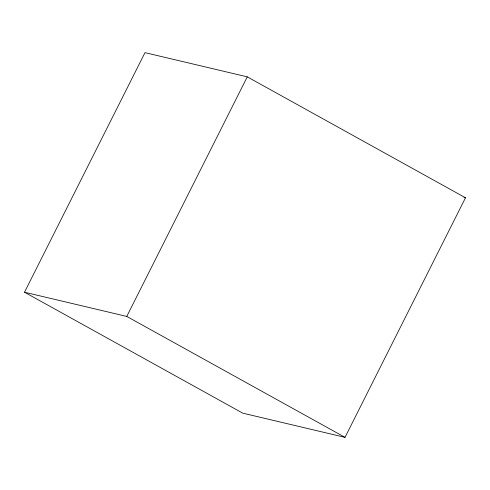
<?xml version="1.0" encoding="UTF-8"?>
<svg xmlns="http://www.w3.org/2000/svg" width="490" height="490" viewBox="0 0 490 490"><rect width="100%" height="100%" fill="white"/><g stroke="black" fill="none" stroke-linecap="round" stroke-linejoin="round"><path stroke-width="0.73" d="M24.5 292.218L144.991 52.644L247.266 76.85L465.5 197.782L345.009 437.356L242.734 413.15L24.5 292.218L126.775 316.424L345.009 437.356M126.775 316.424L247.266 76.85M464.018 197.433L465.5 197.782"/></g></svg>
